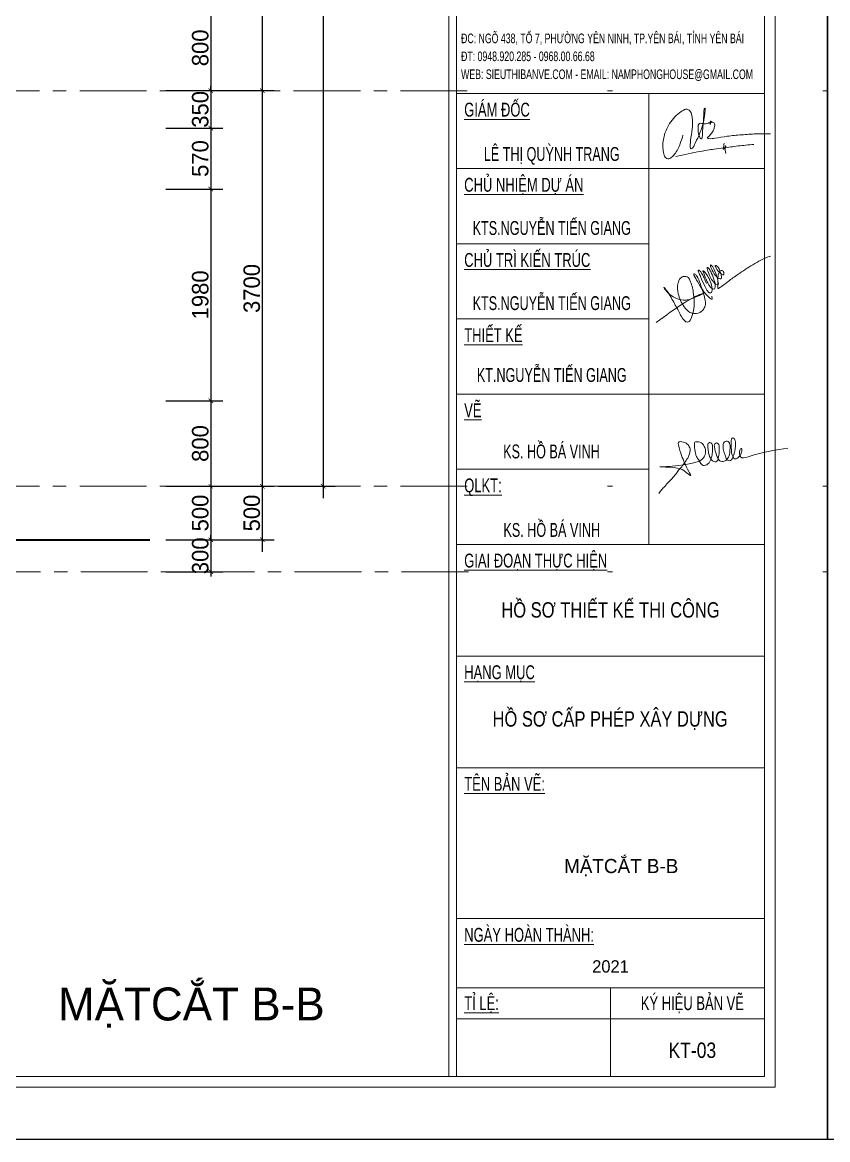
# Model space of a CAD drawing. Header units: millimetres. Extents: x 1832547 to 2001569, y -558009 to -417808.
# Drawn here: x 1929341 to 1936872, y -558009 to -547560 of the extents above; entities that cross this region are included whole.
import ezdxf
from ezdxf.enums import TextEntityAlignment as Align

# ---------------------------------------------------------------- set-up
doc = ezdxf.new("R2010")
doc.units = ezdxf.units.MM
doc.header["$MEASUREMENT"] = 0
doc.linetypes.add('CENTER', pattern=[2, 1.25, -0.25, 0.25, -0.25])
doc.layers.get('0').update_dxf_attribs({"linetype": 'CONTINUOUS'})
doc.layers.get('DEFPOINTS').update_dxf_attribs({"linetype": 'CONTINUOUS'})
for name, color, linetype, lineweight in [('AUDIT_I_160126172308-0', 7, 'CONTINUOUS', 5), ('CA-cot', 2, 'CONTINUOUS', 35), ('CA.dim 08', 8, 'CONTINUOUS', 13), ('CA.manh 08', 8, 'CONTINUOUS', 9), ('CA.thay 145', 145, 'CONTINUOUS', 18), ('CA.tim 67', 67, 'CENTER', 9)]:
    doc.layers.add(name, color=color, linetype=linetype, lineweight=lineweight)
doc.styles.add('CA.JSC1', font='Vhavan.ttf', dxfattribs={"width": 0.8})
doc.styles.get("Standard").update_dxf_attribs({"font": 'roman.shx'})
doc.styles.add('VH01-VNAVANTH', font='Vhavan.ttf', dxfattribs={"width": 0.8})
doc.styles.add('VH02-VNARIALH', font='Vharial.ttf', dxfattribs={"width": 0.8})
doc.dimstyles.new('CA 70', dxfattribs={"dimscale": 0.7, "dimtxt": 220, "dimasz": 60, "dimexe": 160, "dimexo": 0, "dimgap": 30, "dimtad": 1, "dimdec": 0, "dimrnd": 5, "dimzin": 0, "dimdsep": 46, "dimtxsty": 'Standard', "dimblk": 'ARCHTICK', "dimcen": 0.09, "dimdle": 160, "dimclrd": 256, "dimclre": 256, "dimclrt": 255, "dimadec": 0, "dimazin": 0, "dimtfac": 1, "dimtdec": 0, "dimtix": 1, "dimtmove": 2, "dimatfit": 3, "dimldrblk": 'DOT', "dimfxl": 600, "dimfxlon": 1, "dimtolj": 1, "dimtzin": 0, "dimarcsym": 0})

# ---------------------------------------------------------------- blocks, each defined once
blk = doc.blocks.new('A$C2d76a15f')
at = {"color": 4, "linetype": 'Continuous', "lineweight": 18}
for p, q in [((27498.5, 452.5), (27498.5, 19312.8)), ((1212.4, 452.5), (27498.5, 452.5))]:
    blk.add_line(p, q, dxfattribs=at)
at = {"linetype": 'Continuous', "lineweight": 18, "ltscale": 100}
for p, q in [((24676.8, 545.7), (24676.8, 19219.6)), ((24743.3, 545.7), (24743.3, 19219.6))]:
    blk.add_line(p, q, dxfattribs=at)
for p, q in [((27405.3, 545.7), (27405.3, 19219.6)), ((24743.3, 9041.5), (27405.3, 9041.5)), ((26405.4, 5144.3), (26405.4, 9041.5)), ((24743.3, 8392), (27405.3, 8392)), ((24743.3, 7742.4), (26405.4, 7742.4)), ((24743.3, 7092.9), (26405.4, 7092.9)), ((24743.3, 6443.4), (27405.3, 6443.4)), ((24743.3, 5793.8), (26405.4, 5793.8)), ((24743.3, 5144.3), (27405.3, 5144.3)), ((24743.3, 4179.3), (27405.3, 4179.3)), ((24743.3, 3214.3), (27405.3, 3214.3)), ((24743.3, 1910), (27405.3, 1910)), ((24743.3, 1311), (27405.3, 1311)), ((26074.3, 1311), (26074.3, 545.7)), ((24743.3, 1044.8), (27405.3, 1044.8)), ((1305.6, 545.7), (27405.3, 545.7))]:
    blk.add_line(p, q)
for points, knots in [([(26700.5, 8682.3), (26693.3, 8657.6), (26676.2, 8599.2), (26642.9, 8531), (26603.4, 8488.2), (26573.7, 8472.5), (26544.2, 8486.6), (26533.4, 8524.7), (26521.6, 8590.8), (26535.5, 8684.5), (26585.7, 8794.9), (26651.8, 8864.8), (26707, 8899.4), (26736.1, 8910.7), (26776.2, 8879.6), (26785.7, 8813.5), (26780.7, 8728.4), (26768.1, 8657.6), (26764.2, 8602.4), (26760, 8576.6), (26772.5, 8560.8), (26790.8, 8575.1), (26806.5, 8612.7), (26837, 8672.3), (26864.8, 8749), (26883.5, 8815.4), (26889.2, 8870.1), (26892.8, 8896.8), (26893.2, 8910.6), (26891, 8913.5), (26885.2, 8913), (26880.2, 8887.3), (26881.1, 8838.4), (26874.3, 8774.5), (26869.3, 8717.3), (26867.1, 8685.8), (26869.1, 8660.5), (26860.9, 8650.1), (26852.4, 8650.9), (26836.9, 8677.3), (26831.4, 8714.2), (26831.7, 8751.5), (26832.2, 8779.8), (26859.2, 8786.1), (26877.2, 8779.2), (26897.9, 8779.3), (26911.5, 8783.2), (26921.4, 8786), (26924.3, 8786.9)], [0, 0, 0, 0, 77.430201, 182.972952, 221.563499, 254.073856, 273.473225, 310.800438, 364.685536, 478.518878, 585.232944, 727.249454, 754.542371, 784.635959, 811.354745, 892.05451, 970.74629, 1071.058304, 1104.907776, 1138.757442, 1145.567641, 1156.896484, 1193.092918, 1277.40352, 1351.295607, 1439.376213, 1483.221513, 1515.590481, 1521.2843, 1523.562516, 1525.174406, 1537.064813, 1585.484469, 1691.273535, 1719.559231, 1758.050135, 1787.620208, 1791.037533, 1795.066596, 1810.454599, 1874.219404, 1906.27774, 1927.618488, 1947.515433, 1976.002611, 1986.477471, 2008.762481, 2017.886038, 2017.886038, 2017.886038, 2017.886038]), ([(26946.4, 8793.3), (26950.7, 8794.4), (26960, 8795.8), (26977.2, 8782.6), (26973.7, 8747.4), (26959.9, 8712.5), (26936.5, 8683.6), (26921.4, 8669.9), (26912.4, 8661.6), (26914.4, 8653.1), (26940.4, 8648.9), (26993.2, 8655.8), (27088.6, 8675.1), (27207, 8683.4), (27306.2, 8691.9), (27389.2, 8692.6), (27430.6, 8693.4), (27456.2, 8693.8)], [2040.630842, 2040.630842, 2040.630842, 2040.630842, 2053.459691, 2068.443978, 2097.532027, 2148.525748, 2183.494153, 2205.714607, 2212.642823, 2216.748553, 2229.020191, 2279.839604, 2387.663465, 2513.136945, 2638.287081, 2685.469737, 2762.306539, 2762.306539, 2762.306539, 2762.306539])]:
    blk.add_open_spline(points, degree=3, knots=knots)
for points in [[(26924.3, 8786.9), (26934.8, 8791.4), (26938.8, 8794.3), (26942.4, 8798.9), (26942.9, 8800.4), (26942.9, 8801.6), (26942.5, 8802.1), (26941.5, 8802.2), (26939.3, 8801), (26937, 8797.4), (26935.3, 8790.9), (26934.6, 8781.3), (26935.7, 8774.9), (26936, 8774.1), (26936.5, 8773.7), (26936.9, 8774.5), (26937.1, 8775.7), (26937.8, 8781.2), (26938.6, 8785), (26941.5, 8790.1), (26946.4, 8793.3)], [(26639.2, 8497.6), (26852.6, 8540.6), (26969.5, 8560.1), (27049.9, 8570.6), (27177.3, 8587.6), (27312, 8600.6)], [(27055.5, 8612.8), (27047.8, 8564.4), (27047.6, 8560.8), (27048.2, 8559.7), (27051.5, 8560.1), (27061.3, 8569.3), (27069.5, 8581.6), (27071.5, 8586.7), (27070.3, 8588.5), (27067.4, 8587.1), (27065.4, 8581.2), (27069.7, 8523.7)], [(27002.6, 7434.2), (27000.5, 7373.4), (27000.9, 7363.8), (27001.8, 7360), (27004.7, 7357), (27011.9, 7359.1), (27091.8, 7417.6), (27176, 7477.4), (27303, 7560.7), (27447.8, 7632.2), (27456.2, 7634.7)], [(26903.7, 7397.7), (26883, 7447.8), (26866.8, 7479.5), (26854.2, 7498.7), (26841.1, 7510.1), (26832.7, 7513), (26832.3, 7507.4), (26837.1, 7493.5), (26851.5, 7459.2), (26890.2, 7375.5), (26914.1, 7331.5), (26933.9, 7317.7), (26946, 7321), (26952.7, 7341.6), (26951, 7368), (26925.5, 7441.7), (26899.1, 7485.7), (26883.5, 7503.7), (26876.4, 7509.6), (26874.7, 7510.4), (26873.5, 7508.7), (26873.9, 7504.1), (26899.9, 7437.5), (26936, 7370.9), (26958.2, 7351.6), (26971.6, 7352.4), (26979.1, 7370.5), (26979.1, 7391), (26967.8, 7437.9), (26940.6, 7501.6), (26921.7, 7532.2), (26914.6, 7537.2), (26911.2, 7536.4), (26910.4, 7529.7), (26916.7, 7504.5), (26948.5, 7432.9), (26966.6, 7409.9), (26987.9, 7390.2), (27002.2, 7386.8), (27004.7, 7411.5), (26995.9, 7446.7), (26968.7, 7524.7), (26955.7, 7546.9), (26945.2, 7556.5), (26939.7, 7559), (26938.5, 7552.7), (26946.9, 7527.2), (26980, 7470.2), (27001.8, 7448.8), (27021.5, 7440.4), (27031.1, 7442.5), (27032, 7466.8), (27023.2, 7501.2), (27007.6, 7534.3), (26994.6, 7550.2), (26983.3, 7555.2), (26980, 7552.7), (26980.8, 7545.6), (26993.4, 7521.3), (27016, 7492.8), (27037.8, 7477.7), (27046.6, 7473.5), (27051.3, 7474.4), (27053.8, 7483.6), (27048.7, 7502.9), (27038.7, 7512.1), (27030.3, 7511.2), (27017.7, 7501.6), (27005.6, 7474), (27003.5, 7457.2)], [(26469.6, 7061.2), (26716.5, 7234.5), (26863.9, 7310.2), (26877.7, 7315.2), (26880.1, 7315.8), (26882.2, 7315.4), (26872.7, 7309.1), (26835.6, 7293.2), (26801.5, 7278.5), (26748.7, 7258.8), (26724.5, 7256.1), (26652.9, 7266.9), (26603.8, 7291.8), (26569.3, 7319.7), (26545.9, 7347.2), (26538, 7358), (26536.4, 7363), (26536.4, 7363.4), (26537.2, 7364.2), (26545.9, 7356.7), (26564.3, 7332.2), (26598.4, 7276.9), (26654.9, 7175.2), (26680, 7126.8), (26711.3, 7080.9), (26730.6, 7066.7), (26748.5, 7067.1), (26764.8, 7085.5), (26791.1, 7161.9), (26797.4, 7246.2), (26789.5, 7323.5), (26760.6, 7427.5), (26736.8, 7457.1), (26711.3, 7460.9), (26679.6, 7445.4), (26657.4, 7398.7), (26659.9, 7310.6), (26710.5, 7198.7), (26761, 7149.4), (26801.2, 7139.4), (26858.8, 7157.4), (26885.1, 7188.7), (26894.7, 7227.1), (26886.4, 7279.7), (26851.3, 7394.3), (26820.2, 7461.8), (26804.7, 7479), (26795.9, 7482.8), (26794.2, 7481.1), (26795.5, 7472.3), (26826.1, 7415.7), (26873.9, 7338.2), (26903.6, 7300.4), (26926, 7277.8), (26941.5, 7265.6), (26950.6, 7263.2), (26952.2, 7274.1), (26949.6, 7288.2)], [(26491.5, 5584.5), (26516.1, 5616.2), (26545.5, 5647.9), (26567.8, 5673.6), (26607.4, 5714.7), (26631.1, 5741.6), (26651.1, 5769.8), (26662.8, 5785), (26674.3, 5796.7), (26685.1, 5808.4), (26701.6, 5830.7), (26752.1, 5912), (26761.5, 5969.5), (26745, 6003.5), (26704, 6028.1), (26660.5, 6025.7), (26661.7, 6005.8), (26689, 5911.5), (26752, 5773.6), (26768.2, 5740.2), (26707.1, 5781.7), (26654.5, 5803.4), (26503.2, 5814.1), (26833.3, 5861.4), (26879.2, 5892.5), (26894, 5935.4), (26894, 5964.9), (26888.1, 5981.2), (26880.7, 5998.9), (26871.8, 6010.8), (26858.5, 6021.1), (26845.1, 6027), (26824.4, 6031.5), (26815.5, 6031.5), (26808.1, 6031.5), (26800.7, 6021.1), (26799.2, 6006.3), (26799.2, 5996), (26800.7, 5979.7), (26803.7, 5957.5), (26809.6, 5929.4), (26817, 5904.3), (26827.4, 5888), (26839.2, 5868.8), (26849.6, 5851.1), (26861.4, 5837.8), (26868.8, 5830.4), (26883.6, 5825.9), (26905.8, 5833.3), (26919.2, 5842.2), (26931.5, 5859.9), (26942.4, 5884.7), (26950.2, 5908.7), (26953.2, 5925.1), (26956.2, 5954.6), (26956.2, 5978.2), (26956.2, 5998.9), (26948.8, 6016.7), (26933.4, 6024.8), (26925.6, 6023.3), (26916.2, 6006.3), (26916.2, 5981.2), (26918.3, 5955.3), (26922, 5934.5), (26945.8, 5876.2), (26966.5, 5859.9), (26984.3, 5858.5), (27000.8, 5873.2), (27005, 5886.6), (27013, 5942.3), (27012.1, 5983.4), (27009.4, 6006.9), (26993.4, 6020.8), (26975.1, 6012.8), (26972.9, 5984.3), (26982.4, 5944.2), (27003.6, 5888.1), (27027, 5862.5), (27045.9, 5860.4), (27064.2, 5866.2), (27086.6, 5887.2), (27104.8, 5936.6), (27107.4, 5984.3), (27096.6, 6028.7), (27066, 6034.9), (27052.2, 6018.8), (27047.2, 5982.7), (27056.8, 5936.3), (27066.8, 5907.3), (27088.4, 5872.5), (27104.8, 5867.6), (27129.5, 5892.2), (27139.4, 5918.5), (27147.6, 5948.1), (27152.6, 5975.9), (27154.2, 6004), (27154.2, 6027.1), (27149.3, 6050.1), (27137.8, 6063.2), (27127, 6062.6), (27117.4, 6041.6), (27116.4, 6022.3), (27116.9, 6005.4), (27117.9, 5985.5), (27119.7, 5951.4), (27121.3, 5936.6), (27124.6, 5918.5), (27137.8, 5893.9), (27144.3, 5884), (27159.2, 5884), (27180.6, 5897.2), (27202, 5925.1), (27209.7, 5957.5), (27208.5, 5969.5), (27203.6, 5972.8), (27192.3, 5959.4), (27190.1, 5927.7), (27193.7, 5907), (27197, 5900.5), (27264.2, 5901.7), (27607.8, 5976.5)]]:
    blk.add_spline(points, degree=3)
at = {"layer": 'DEFPOINTS', "ltscale": 600}
for p, q in [((0, 0), (0, 19765.3)), ((27951, 19765.3), (27951, 0)), ((27951, 0), (0, 0)), ((0, 0), (0, 0))]:
    blk.add_line(p, q, dxfattribs=at)
at = {"color": 8, "linetype": 'Continuous', "lineweight": 18, "style": 'VH02-VNARIALH', "width": 0.65}
for s, p in [('®c: ngâ 438, tæ 7, ph\xadêng yªn ninh, tp.yªn b¸i, tØnh yªn b¸i', (24782.8, 9476)), ('®t: 0948.920.285 - 0968.00.66.68', (24782.8, 9320.9)), ('web: sieuthibanve.com - email: namphonghouse@gmail.com', (24782.8, 9165.9))]:
    blk.add_text(s, height=83.187, dxfattribs=at).set_placement(p)
at = {"color": 140, "linetype": 'Continuous', "lineweight": 18, "style": 'VH01-VNAVANTH', "width": 0.7}
for s, p in [('%%ugi¸m ®èc', (24809.9, 8841.8)), ('%%Uchñ nhiÖm dù ¸n', (24809.9, 8192.3)), ('%%Uchñ tr× kiÕn tróc', (24809.9, 7542.8)), ('%%uthiÕt kÕ', (24809.9, 6893.2)), ('%%uvÏ', (24809.9, 6243.7)), ('%%uQLKT:', (24809.9, 5594.2)), ('%%Ugiai ®o¹n thùc hiÖn', (24809.9, 4944.6)), ('%%Uh¹ng môc', (24809.9, 3979.7)), ('%%uTªn b¶n vÏ:', (24809.9, 3014.7)), ('%%uNgµy hoµn thµnh:', (24809.9, 1710.3)), ('%%uTØ lÖ:', (24809.9, 1119.4)), ('ký hiÖu b¶n vÏ', (26336.3, 1119.4))]:
    blk.add_text(s, height=119.79, dxfattribs=at).set_placement(p)
at = {"color": 140, "linetype": 'Continuous', "lineweight": 18, "style": 'VH01-VNAVANTH'}
for s, height, width, p in [('lª thÞ quúnh trang', 119.79, 0.68, (25566.5, 8458.5)), ('kts.nguyÔn tiÕn giang', 119.79, 0.68, (25566.5, 7819)), ('kts.nguyÔn tiÕn giang', 119.79, 0.68, (25566.5, 7169.4)), ('kt.nguyÔn tiÕn giang', 119.79, 0.68, (25566.5, 6548.5)), ('ks. Hå B¸ VINH', 119.79, 0.68, (25564.2, 5887.8)), ('ks. Hå B¸ VINH', 119.79, 0.68, (25566.5, 5209.5)), ('hå s¬ thiÕt kÕ thi c«ng', 133.1, 0.8, (26074.3, 4511.6)), ('hå s¬ cÊp phÐp x©y dùng', 133.1, 0.8, (26071.1, 3569.4))]:
    blk.add_text(s, height=height, dxfattribs=dict(at, width=width)).set_placement(p, align=Align.CENTER)
blk.add_text('2021', height=106.48, dxfattribs=at).set_placement((26074.3, 1444), align=Align.CENTER)
blk = doc.blocks.new('_ArchTick')
at = {"color": 1, "linetype": 'ByBlock', "const_width": 0.15}
blk.add_lwpolyline([(-0.5, -0.5), (0.5, 0.5)], dxfattribs=at)
blk = doc.blocks.new('*D435')
at = {"layer": 'CA.manh 08', "lineweight": -2, "transparency": 16777216}
for p, q in [((1931585, -544487), (1931585, -548311)), ((1931165, -544599), (1931697, -544599)), ((1931165, -548199), (1931697, -548199))]:
    blk.add_line(p, q, dxfattribs=at)
at = {"layer": 'DEFPOINTS', "color": 0, "transparency": 16777216}
for p in [(1930194, -544599), (1930194, -548199), (1931585, -548199)]:
    blk.add_point(p, dxfattribs=at)
at = {"layer": 'CA.manh 08', "lineweight": -2, "transparency": 16777216, "xscale": 42, "yscale": 42, "zscale": 42}
for p, rotation in [((1931585, -544599), 90), ((1931585, -548199), 270)]:
    blk.add_blockref('_ArchTick', p, dxfattribs=dict(at, rotation=rotation))
at = {"layer": 'CA.manh 08', "color": 255, "transparency": 16777216, "insert": (1931487, -546399), "char_height": 154, "attachment_point": 5, "rotation": 90}
blk.add_mtext('\\A1;3600', dxfattribs=at)
blk = doc.blocks.new('_DOT')
at = {"color": 1, "linetype": 'ByBlock'}
blk.add_line((-0.5, 0), (-1, 0), dxfattribs=at)
at = {"color": 1, "linetype": 'ByBlock', "const_width": 0.5}
blk.add_lwpolyline([(-0.25, 0, 1), (0.25, 0, 1)], format="xyb", close=True, dxfattribs=at)
blk = doc.blocks.new('*D436')
at = {"layer": 'CA.manh 08', "lineweight": -2, "transparency": 16777216}
for p, q in [((1931585, -548087), (1931585, -552011)), ((1931165, -548199), (1931697, -548199)), ((1931165, -551899), (1931697, -551899))]:
    blk.add_line(p, q, dxfattribs=at)
at = {"layer": 'DEFPOINTS', "color": 0, "transparency": 16777216}
for p in [(1930194, -548199), (1930194, -551899), (1931585, -551899)]:
    blk.add_point(p, dxfattribs=at)
at = {"layer": 'CA.manh 08', "lineweight": -2, "transparency": 16777216, "xscale": 42, "yscale": 42, "zscale": 42}
for p, rotation in [((1931585, -548199), 90), ((1931585, -551899), 270)]:
    blk.add_blockref('_ArchTick', p, dxfattribs=dict(at, rotation=rotation))
at = {"layer": 'CA.manh 08', "color": 255, "transparency": 16777216, "insert": (1931487, -550049), "char_height": 154, "attachment_point": 5, "rotation": 90}
blk.add_mtext('\\A1;3700', dxfattribs=at)
blk = doc.blocks.new('*D437')
at = {"layer": 'CA.manh 08', "lineweight": -2, "transparency": 16777216}
for p, q in [((1931585, -551787), (1931585, -552511)), ((1931165, -551899), (1931697, -551899)), ((1931165, -552399), (1931697, -552399))]:
    blk.add_line(p, q, dxfattribs=at)
at = {"layer": 'DEFPOINTS', "color": 0, "transparency": 16777216}
for p in [(1930194, -551899), (1930194, -552399), (1931585, -552399)]:
    blk.add_point(p, dxfattribs=at)
at = {"layer": 'CA.manh 08', "lineweight": -2, "transparency": 16777216, "xscale": 42, "yscale": 42, "zscale": 42}
for p, rotation in [((1931585, -551899), 90), ((1931585, -552399), 270)]:
    blk.add_blockref('_ArchTick', p, dxfattribs=dict(at, rotation=rotation))
at = {"layer": 'CA.manh 08', "color": 255, "transparency": 16777216, "insert": (1931487, -552149), "char_height": 154, "attachment_point": 5, "rotation": 90}
blk.add_mtext('\\A1;500', dxfattribs=at)
blk = doc.blocks.new('*D438')
at = {"layer": 'CA.manh 08', "lineweight": -2, "transparency": 16777216}
for p, q in [((1932154, -541837), (1932154, -552011)), ((1931734, -541949), (1932266, -541949)), ((1931734, -551899), (1932266, -551899))]:
    blk.add_line(p, q, dxfattribs=at)
at = {"layer": 'DEFPOINTS', "color": 0, "transparency": 16777216}
for p in [(1930194, -541949), (1930194, -551899), (1932154, -551899)]:
    blk.add_point(p, dxfattribs=at)
at = {"layer": 'CA.manh 08', "lineweight": -2, "transparency": 16777216, "xscale": 42, "yscale": 42, "zscale": 42}
for p, rotation in [((1932154, -541949), 90), ((1932154, -551899), 270)]:
    blk.add_blockref('_ArchTick', p, dxfattribs=dict(at, rotation=rotation))
at = {"layer": 'CA.manh 08', "color": 255, "transparency": 16777216, "insert": (1932056, -546924), "char_height": 154, "attachment_point": 5, "rotation": 90}
blk.add_mtext('\\A1;9950', dxfattribs=at)
blk = doc.blocks.new('*D505')
at = {"layer": 'CA.dim 08', "lineweight": -2, "transparency": 16777216}
for p, q in [((1931103, -547287), (1931103, -548311)), ((1930683, -547399), (1931215, -547399)), ((1930683, -548199), (1931215, -548199))]:
    blk.add_line(p, q, dxfattribs=at)
at = {"layer": 'DEFPOINTS', "color": 0, "transparency": 16777216}
for p in [(1928220, -547399), (1928795, -548199), (1931103, -548199)]:
    blk.add_point(p, dxfattribs=at)
at = {"layer": 'CA.dim 08', "lineweight": -2, "transparency": 16777216, "xscale": 42, "yscale": 42, "zscale": 42}
for p, rotation in [((1931103, -547399), 90), ((1931103, -548199), 270)]:
    blk.add_blockref('_ArchTick', p, dxfattribs=dict(at, rotation=rotation))
at = {"layer": 'CA.dim 08', "color": 255, "transparency": 16777216, "insert": (1931005, -547799), "char_height": 154, "attachment_point": 5, "rotation": 90}
blk.add_mtext('\\A1;800', dxfattribs=at)
blk = doc.blocks.new('*D506')
at = {"layer": 'CA.dim 08', "lineweight": -2, "transparency": 16777216}
for p, q in [((1930683, -548199), (1931215, -548199)), ((1931103, -548199), (1931103, -548157)), ((1931103, -548199), (1931103, -548549)), ((1930683, -548549), (1931215, -548549)), ((1931103, -548549), (1931103, -548591))]:
    blk.add_line(p, q, dxfattribs=at)
at = {"layer": 'DEFPOINTS', "color": 0, "transparency": 16777216}
for p in [(1928795, -548199), (1928699, -548549), (1931103, -548549)]:
    blk.add_point(p, dxfattribs=at)
at = {"layer": 'CA.dim 08', "lineweight": -2, "transparency": 16777216, "xscale": 42, "yscale": 42, "zscale": 42}
for p, rotation in [((1931103, -548199), 270), ((1931103, -548549), 90)]:
    blk.add_blockref('_ArchTick', p, dxfattribs=dict(at, rotation=rotation))
at = {"layer": 'CA.dim 08', "color": 255, "transparency": 16777216, "insert": (1931005, -548374), "char_height": 154, "attachment_point": 5, "rotation": 90}
blk.add_mtext('\\A1;350', dxfattribs=at)
blk = doc.blocks.new('*D507')
at = {"layer": 'CA.dim 08', "lineweight": -2, "transparency": 16777216}
for p, q in [((1931103, -548437), (1931103, -549231)), ((1930683, -548549), (1931215, -548549)), ((1930683, -549119), (1931215, -549119))]:
    blk.add_line(p, q, dxfattribs=at)
at = {"layer": 'DEFPOINTS', "color": 0, "transparency": 16777216}
for p in [(1928699, -548549), (1928246, -549119), (1931103, -549119)]:
    blk.add_point(p, dxfattribs=at)
at = {"layer": 'CA.dim 08', "lineweight": -2, "transparency": 16777216, "xscale": 42, "yscale": 42, "zscale": 42}
for p, rotation in [((1931103, -548549), 90), ((1931103, -549119), 270)]:
    blk.add_blockref('_ArchTick', p, dxfattribs=dict(at, rotation=rotation))
at = {"layer": 'CA.dim 08', "color": 255, "transparency": 16777216, "insert": (1931005, -548834), "char_height": 154, "attachment_point": 5, "rotation": 90}
blk.add_mtext('\\A1;570', dxfattribs=at)
blk = doc.blocks.new('*D508')
at = {"layer": 'CA.dim 08', "lineweight": -2, "transparency": 16777216}
for p, q in [((1931103, -549007), (1931103, -551211)), ((1930683, -549119), (1931215, -549119)), ((1930683, -551099), (1931215, -551099))]:
    blk.add_line(p, q, dxfattribs=at)
at = {"layer": 'DEFPOINTS', "color": 0, "transparency": 16777216}
for p in [(1928246, -549119), (1928202, -551099), (1931103, -551099)]:
    blk.add_point(p, dxfattribs=at)
at = {"layer": 'CA.dim 08', "lineweight": -2, "transparency": 16777216, "xscale": 42, "yscale": 42, "zscale": 42}
for p, rotation in [((1931103, -549119), 90), ((1931103, -551099), 270)]:
    blk.add_blockref('_ArchTick', p, dxfattribs=dict(at, rotation=rotation))
at = {"layer": 'CA.dim 08', "color": 255, "transparency": 16777216, "insert": (1931005, -550109), "char_height": 154, "attachment_point": 5, "rotation": 90}
blk.add_mtext('\\A1;1980', dxfattribs=at)
blk = doc.blocks.new('*D509')
at = {"layer": 'CA.dim 08', "lineweight": -2, "transparency": 16777216}
for p, q in [((1931103, -550987), (1931103, -552011)), ((1930683, -551099), (1931215, -551099)), ((1930683, -551899), (1931215, -551899))]:
    blk.add_line(p, q, dxfattribs=at)
at = {"layer": 'DEFPOINTS', "color": 0, "transparency": 16777216}
for p in [(1928202, -551099), (1929412, -551899), (1931103, -551899)]:
    blk.add_point(p, dxfattribs=at)
at = {"layer": 'CA.dim 08', "lineweight": -2, "transparency": 16777216, "xscale": 42, "yscale": 42, "zscale": 42}
for p, rotation in [((1931103, -551099), 90), ((1931103, -551899), 270)]:
    blk.add_blockref('_ArchTick', p, dxfattribs=dict(at, rotation=rotation))
at = {"layer": 'CA.dim 08', "color": 255, "transparency": 16777216, "insert": (1931005, -551499), "char_height": 154, "attachment_point": 5, "rotation": 90}
blk.add_mtext('\\A1;800', dxfattribs=at)
blk = doc.blocks.new('*D510')
at = {"layer": 'CA.dim 08', "lineweight": -2, "transparency": 16777216}
for p, q in [((1931103, -551787), (1931103, -552511)), ((1930683, -551899), (1931215, -551899)), ((1930683, -552399), (1931215, -552399))]:
    blk.add_line(p, q, dxfattribs=at)
at = {"layer": 'DEFPOINTS', "color": 0, "transparency": 16777216}
for p in [(1929412, -551899), (1929412, -552399), (1931103, -552399)]:
    blk.add_point(p, dxfattribs=at)
at = {"layer": 'CA.dim 08', "lineweight": -2, "transparency": 16777216, "xscale": 42, "yscale": 42, "zscale": 42}
for p, rotation in [((1931103, -551899), 90), ((1931103, -552399), 270)]:
    blk.add_blockref('_ArchTick', p, dxfattribs=dict(at, rotation=rotation))
at = {"layer": 'CA.dim 08', "color": 255, "transparency": 16777216, "insert": (1931005, -552149), "char_height": 154, "attachment_point": 5, "rotation": 90}
blk.add_mtext('\\A1;500', dxfattribs=at)
blk = doc.blocks.new('*D511')
at = {"layer": 'CA.dim 08', "lineweight": -2, "transparency": 16777216}
for p, q in [((1930683, -552399), (1931215, -552399)), ((1931103, -552399), (1931103, -552357)), ((1931103, -552399), (1931103, -552699)), ((1930683, -552699), (1931215, -552699)), ((1931103, -552699), (1931103, -552741))]:
    blk.add_line(p, q, dxfattribs=at)
at = {"layer": 'DEFPOINTS', "color": 0, "transparency": 16777216}
for p in [(1929412, -552399), (1930233, -552699), (1931103, -552699)]:
    blk.add_point(p, dxfattribs=at)
at = {"layer": 'CA.dim 08', "lineweight": -2, "transparency": 16777216, "xscale": 42, "yscale": 42, "zscale": 42}
for p, rotation in [((1931103, -552399), 270), ((1931103, -552699), 90)]:
    blk.add_blockref('_ArchTick', p, dxfattribs=dict(at, rotation=rotation))
at = {"layer": 'CA.dim 08', "color": 255, "transparency": 16777216, "insert": (1931005, -552549), "char_height": 154, "attachment_point": 5, "rotation": 90}
blk.add_mtext('\\A1;300', dxfattribs=at)

msp = doc.modelspace()

# ---------------------------------------------------------------- linework, layer by layer
at = {"layer": 'CA-cot'}
msp.add_lwpolyline([(1913300.5, -552819.2), (1912709.6, -552819.2), (1928389.8, -552819.2), (1928389.9, -552399.2), (1930534.5, -552399.8)], dxfattribs=at)
at = {"layer": 'CA.tim 67', "ltscale": 500}
for points in [[(1933501.9, -548199.2), (1919388.6, -548199.2)], [(1934858.8, -548199.2), (1934813.8, -548199.2)], [(1936827, -548199.2), (1936872, -548199.2)], [(1933501.9, -551899.2), (1918609.8, -551899.2)], [(1934858.8, -551899.2), (1934813.8, -551899.2)], [(1936827, -551899.2), (1936872, -551899.2)], [(1933511.8, -552699.2), (1908005.9, -552699.2)], [(1934858.8, -552699.2), (1934813.8, -552699.2)], [(1936827, -552699.2), (1936872, -552699.2)]]:
    msp.add_lwpolyline(points, dxfattribs=at)

# ---------------------------------------------------------------- block references
at = {"layer": 'CA.thay 145', "xscale": 1.082069156961423, "yscale": 1.082069156961423, "zscale": 1.082069156961423}
for p in [(1906627.1, -558008.8), (1936872, -558008.8)]:
    msp.add_blockref('A$C2d76a15f', p, dxfattribs=at)

# ---------------------------------------------------------------- texts
at = {"color": 5, "linetype": 'Continuous', "lineweight": 18, "style": 'VH01-VNAVANTH', "width": 0.85}
msp.add_text('kt-03', height=144.02, dxfattribs=at).set_placement((1935606.6, -557244.8), align=Align.CENTER)
at = {"layer": 'AUDIT_I_160126172308-0', "style": 'CA.JSC1'}
for height, p in [(132, (1934941.4, -555516.1)), (308, (1930920.8, -556894.2))]:
    msp.add_text('MÆTc¾t b-b', height=height, dxfattribs=at).set_placement(p, align=Align.CENTER)

# ---------------------------------------------------------------- dimensions: what is measured, and where the dimension line sits
at = {"layer": 'CA.dim 08'}
for base, p1, p2, picture, middle in [((1931103.2, -548199.2), (1928219.6, -547399.2), (1928795.2, -548199.2), '*D505', (1931005.2, -547799.2)), ((1931103.2, -548549.2), (1928795.2, -548199.2), (1928698.8, -548549.2), '*D506', (1931005.2, -548374.2)), ((1931103.2, -549119.2), (1928698.8, -548549.2), (1928245.8, -549119.2), '*D507', (1931005.2, -548834.2)), ((1931103.2, -551099.2), (1928245.8, -549119.2), (1928202.4, -551099.2), '*D508', (1931005.2, -550109.2)), ((1931103.2, -551899.2), (1928202.4, -551099.2), (1929412.4, -551899.2), '*D509', (1931005.2, -551499.2)), ((1931103.2, -552399.5), (1929412.4, -551899.2), (1929412.3, -552399.5), '*D510', (1931005.2, -552149.4)), ((1931103.2, -552699.2), (1929412.3, -552399.5), (1930233.1, -552699.2), '*D511', (1931005.2, -552549.4))]:
    dim = msp.add_linear_dim(base=base, p1=p1, p2=p2, angle=90, dimstyle='CA 70', dxfattribs=at)
    dim.commit()
    dim.dimension.update_dxf_attribs({"geometry": picture, "text_midpoint": middle})
at = {"layer": 'CA.manh 08'}
for base, p1, p2, picture, middle in [((1932154.4, -551899.2), (1930194.3, -541949.2), (1930194.3, -551899.2), '*D438', (1932056.4, -546924.2)), ((1931585.3, -548199.2), (1930194.3, -544599.2), (1930194.3, -548199.2), '*D435', (1931487.3, -546399.2)), ((1931585.3, -551899.2), (1930194.3, -548199.2), (1930194.3, -551899.2), '*D436', (1931487.3, -550049.2)), ((1931585.3, -552399.2), (1930194.3, -551899.2), (1930194.3, -552399.2), '*D437', (1931487.3, -552149.2))]:
    dim = msp.add_linear_dim(base=base, p1=p1, p2=p2, angle=90, dimstyle='CA 70', dxfattribs=at)
    dim.commit()
    dim.dimension.update_dxf_attribs({"geometry": picture, "text_midpoint": middle})

doc.saveas('drawing.dxf')
